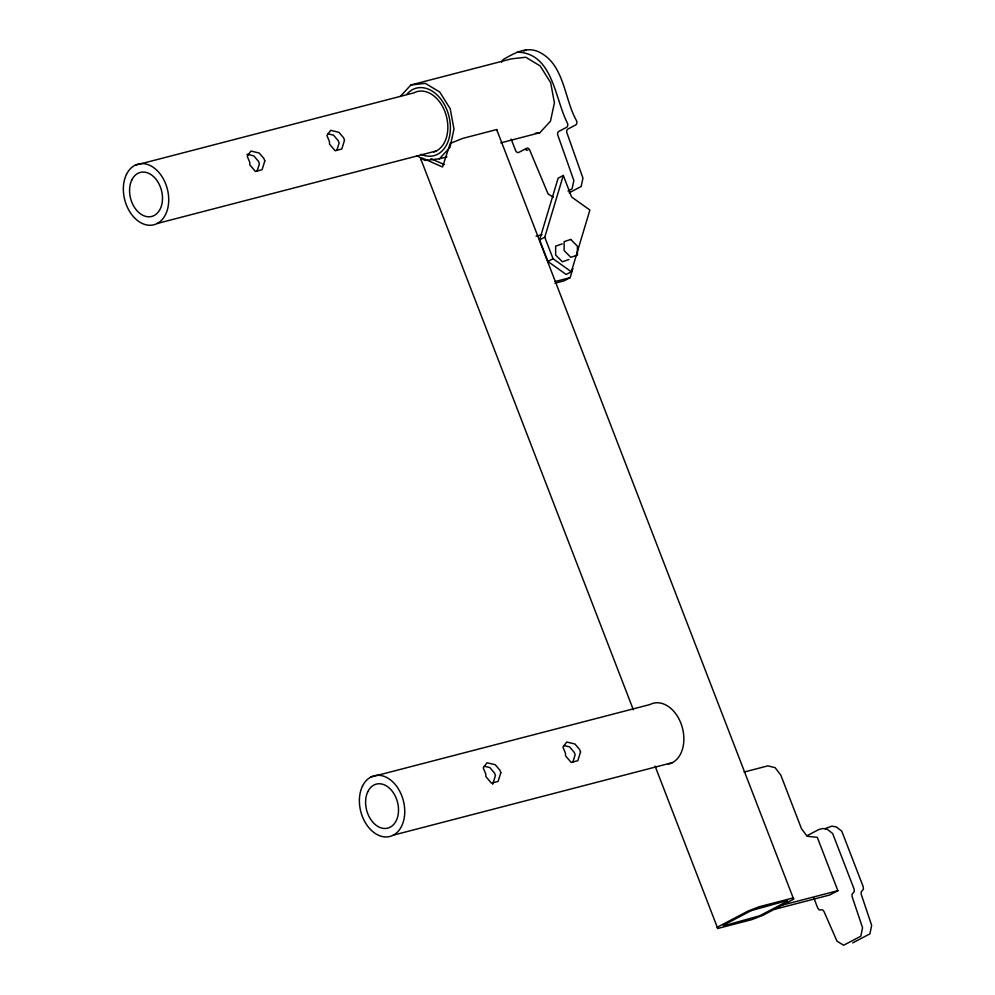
<?xml version="1.0" encoding="UTF-8"?>
<svg xmlns="http://www.w3.org/2000/svg" width="995" height="995" viewBox="0 0 995 995"><rect width="100%" height="100%" fill="white"/><g stroke="black" fill="none" stroke-linecap="round" stroke-linejoin="round"><path stroke-width="1.49" d="M539.576 239.894L558.133 178.167L563.307 175.456L571.615 197.01L589.886 210.044L571.341 271.772L566.167 274.483L547.897 261.449L539.576 239.894L544.75 237.183L563.307 175.456M554.949 283.227L563.916 280.901L570.123 277.642L572.859 268.55M257.12 171.103L259.397 163.814L258.538 161.401L253.787 155.867L246.947 154.237M336.832 150.394L339.096 143.106L338.238 140.693L333.499 135.146L328.014 133.852M492.699 784.259L495.423 775.503L494.565 773.09L489.826 767.555L484.341 766.25M572.859 762.083L575.135 754.795L574.277 752.382L569.526 746.847L564.053 745.541M501.617 62.113L503.283 59.464C513.432 53.73 524.875 46.84 536.952 51.093C564.575 62.548 563.705 98.082 576.578 120.83A3.296 2.313 75.4 0 1 575.682 124.972L567.896 129.064A3.296 2.313 75.4 0 0 566.752 132.323L582.958 178.167L581.155 186.513L569.14 192.819M400.264 96.49L410.898 84.973L511.33 58.867L525.77 57.237L540.173 65.944L550.658 82.647L554.414 102.871L550.459 121.203L539.825 132.733L500.858 142.857M417.092 155.705L424.952 160.456L439.392 158.827L450.026 147.31L453.981 128.977L450.213 108.741L439.728 92.037L425.338 83.344L410.898 84.973M852.715 942.887L869.904 933.857L871.657 925.375L861.185 894.144L861.16 891.955L863.424 889.157L863.175 886.632L841.782 831.173L836.335 826.932L831.907 826.148L825.178 828.611M523.805 51.118L526.343 49.787M633.33 709.783L420.748 158.877L422.303 158.068L442.539 166.986L450.237 143.417L462.638 138.417L496.679 129.561L497.177 130.805M568.033 190.978L572.05 188.876L573.854 180.53L557.648 134.686A3.296 2.313 75.4 0 1 558.78 131.427L566.578 127.348A3.296 2.313 75.4 0 0 567.473 123.193C554.8 99.077 553.12 52.884 517.226 52.15M547.897 261.449L553.071 258.737L571.341 271.772M806.995 835.738L818.674 829.619L822.803 828.512L827.231 829.295L832.666 833.536L854.071 888.995L854.307 891.52L852.056 894.331L852.081 896.52L862.553 927.75L860.799 936.233L843.598 945.25L836.994 941.158L823.885 911.296L822.504 909.828L819.196 909.94L817.741 908.049L813.898 898.099M793.662 899.169L762.63 915.45L751.785 919.629L717.743 928.472L717.246 927.24L748.277 910.96L759.123 906.768L793.164 897.925L793.662 899.169L496.679 129.561M744.049 772.058L767.866 765.864L775.155 767.705L780.789 775.08L801.547 828.872L807.181 836.248L817.305 837.355L837.877 890.687L829.606 895.027L774.01 909.48M562.262 243.887L555.633 246.101L555.658 255.043L562.312 261.772L568.941 259.558M134.822 165.369L413.932 92.846A31.355 21.977 75.4 0 1 445.561 113.442A31.355 21.977 75.4 0 1 433.733 152.036M157.247 223.477L436.357 150.954M439.392 158.827L446.892 156.887M536.056 236.201L542.026 234.646M555.185 281.523L570.123 277.642M370.849 777.058L649.971 704.535A31.355 21.977 75.4 0 1 681.898 726.114A31.355 21.977 75.4 0 1 668.354 764.098M393.274 835.166L672.384 762.643M782.281 905.127L837.877 890.687M535.497 133.218L539.825 132.733M430.885 158.665L444.379 164.61M553.369 197.197L548.121 194.025L529.452 149.474A3.296 2.313 75.4 0 0 526.604 148.305L518.818 152.397A3.296 2.313 75.4 0 1 515.559 150.419L511.194 139.126M420.748 158.877L421.258 160.12M544.75 237.183L553.071 258.737M655.083 766.113L717.743 928.472M406.88 94.227A34.9 24.477 75.4 0 1 449.093 116.813A34.9 24.477 75.4 0 1 421.072 154.312M527.922 150.034A3.296 2.313 75.4 0 1 525.534 149.437M264.807 160.979L262.083 169.722L255.404 171.463L249.82 164.871L249.745 162.247L247.183 156.14L250.989 151.066L259.197 153.019L263.949 158.566L264.807 160.979M344.519 140.27L341.782 149.014L335.116 150.755L329.532 144.163L329.444 141.539L326.895 135.432L330.688 130.357L338.909 132.31L343.661 137.845L344.519 140.27M500.833 772.667L498.109 781.423L491.443 783.152L485.858 776.56L485.771 773.948L483.209 767.841L487.015 762.767L495.236 764.72L499.975 770.254L500.833 772.667M580.545 751.959L577.809 760.702L571.142 762.444L565.558 755.852L565.483 753.227L562.921 747.133L566.715 742.046L574.936 743.999L579.687 749.546L580.545 751.959M751.262 910.587L723.328 925.25L723.576 925.86L759.645 915.81L787.58 901.159L787.331 900.537L751.262 910.587M570.744 239.434L564.115 241.648L564.14 250.591L570.794 257.319L577.423 255.106L577.399 246.163L570.744 239.434M131.825 179.921A22.748 15.957 75.4 0 0 145.917 216.437A22.748 15.957 75.4 0 0 160.344 186.911A22.748 15.957 75.4 0 0 131.825 179.921M126.452 174.436A31.355 21.977 75.4 0 0 145.879 224.758A31.355 21.977 75.4 0 0 165.755 184.075A31.355 21.977 75.4 0 0 126.452 174.436M367.851 791.61A22.748 15.957 75.4 0 0 381.943 828.126A22.748 15.957 75.4 0 0 396.371 798.612A22.748 15.957 75.4 0 0 367.851 791.61M362.491 786.125A31.355 21.977 75.4 0 0 381.906 836.447A31.355 21.977 75.4 0 0 401.781 795.764A31.355 21.977 75.4 0 0 362.491 786.125"/></g></svg>
